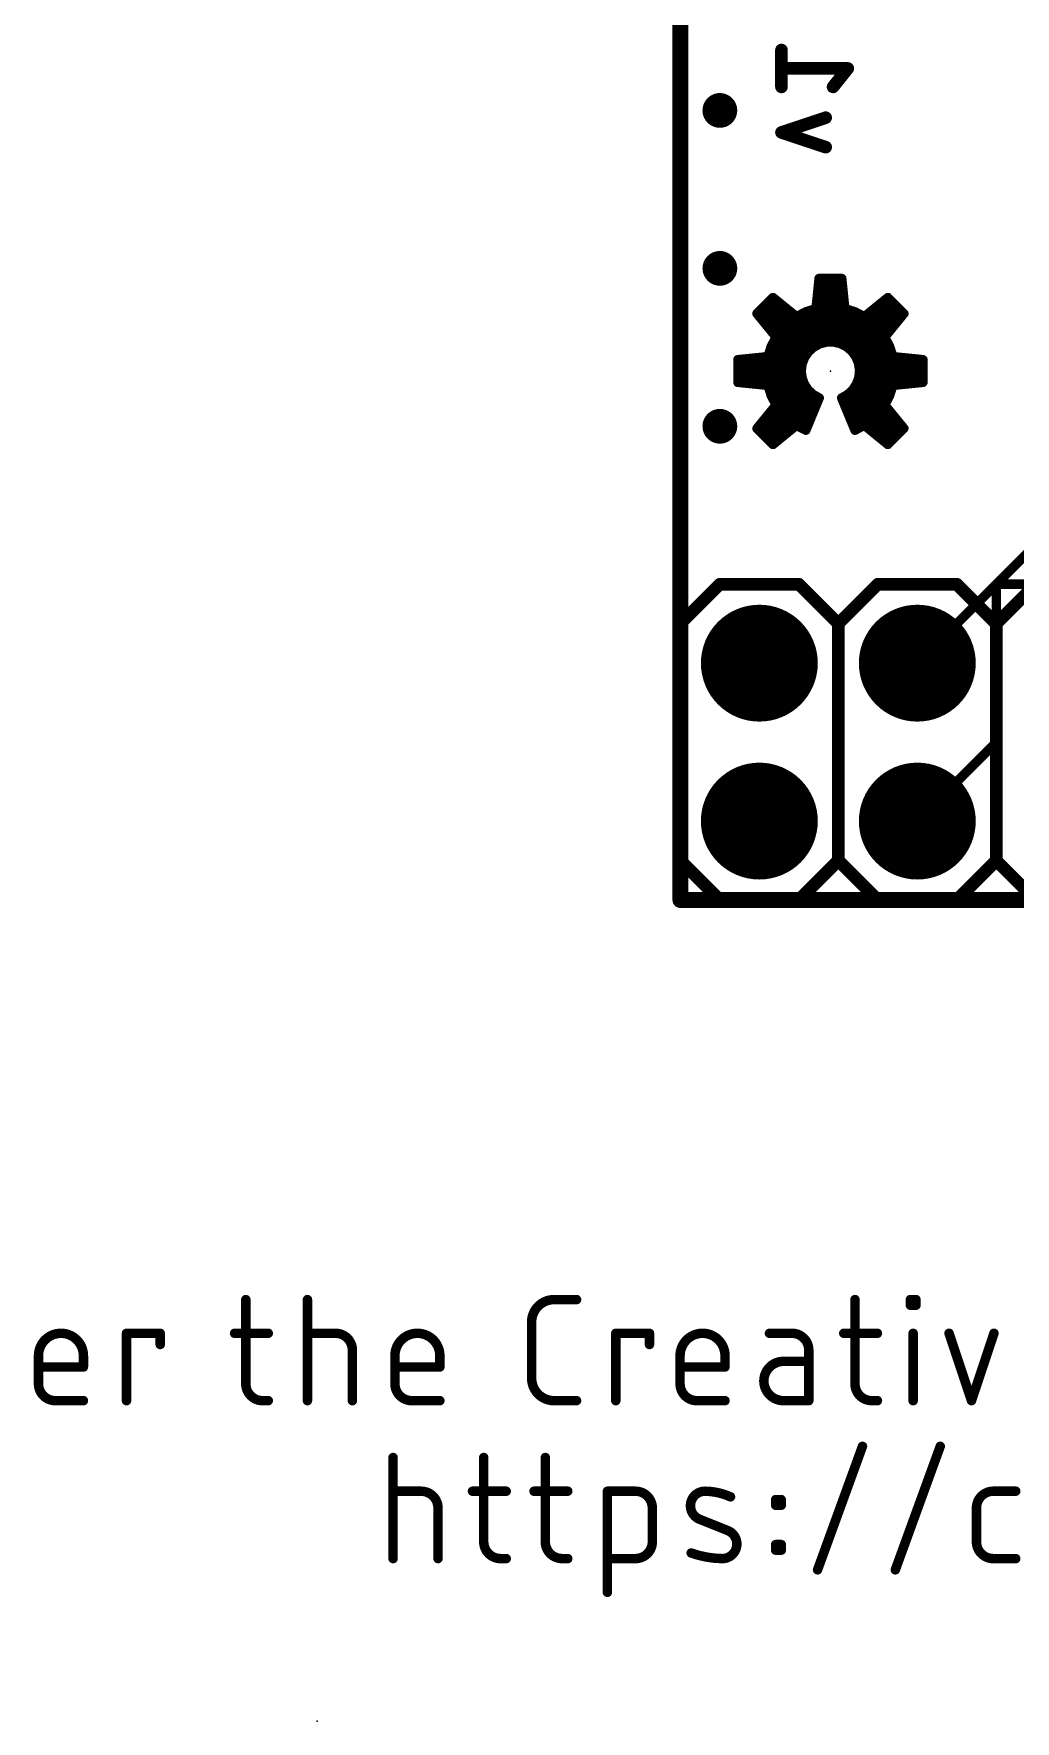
# Model space of a CAD drawing. Extents: x -26.2 to 60.5, y -16.3 to 39.9.
# Drawn here: x -10.4 to 5.38, y -13.21 to 13.93 of the extents above; entities that cross this region are included whole.
import ezdxf

# ---------------------------------------------------------------- set-up
doc = ezdxf.new("R2010")
doc.units = 0
for name, color, linetype in [('1', 12, 'CONTINUOUS'), ('16', 140, 'CONTINUOUS'), ('17', 183, 'CONTINUOUS'), ('18', 110, 'CONTINUOUS'), ('20', 53, 'CONTINUOUS'), ('21', 41, 'CONTINUOUS'), ('23', 53, 'CONTINUOUS'), ('51', 53, 'CONTINUOUS')]:
    doc.layers.add(name, color=color, linetype=linetype)

# ---------------------------------------------------------------- blocks, each defined once
blk = doc.blocks.new('RECT')
blk.add_solid([(-0.5, -0.5), (0.5, -0.5), (-0.5, 0.5), (0.5, 0.5)])
blk = doc.blocks.new('ROUNDP')
at = {"const_width": 0.5}
blk.add_lwpolyline([(0, -0.25, 1), (0, 0.25, 1), (0, -0.25)], format="xyb", dxfattribs=at)
blk = doc.blocks.new('ROUNDV')
at = {"const_width": 0.5}
blk.add_lwpolyline([(0, -0.25, 1), (0, 0.25, 1), (0, -0.25)], format="xyb", dxfattribs=at)

msp = doc.modelspace()

# ---------------------------------------------------------------- linework, layer by layer
at = {"layer": '1'}
for points, const_width in [([(0, 39.37), (0, 0)], 0.254), ([(5.08, 5.08), (6.35, 6.35)], 0.1524), ([(5.08, 2.54), (5.08, 5.08)], 0.1524), ([(3.81, 1.27), (5.08, 2.54)], 0.1524), ([(0, 0), (33.02, 0)], 0.254)]:
    msp.add_lwpolyline(points, dxfattribs=dict(at, const_width=const_width))
for points, const_width in [([(5.1181, 5.08, 1), (5.0419, 5.08)], 0.0762), ([(5.0531, 5.1069, 1), (5.1069, 5.0531)], 0.0762), ([(5.0419, 2.54, 1), (5.1181, 2.54)], 0.0762), ([(5.1069, 2.5131, 1), (5.0531, 2.5669)], 0.0762), ([(3.7831, 1.2969, 1), (3.8369, 1.2431)], 0.0762), ([(0, 0.0635, 1), (0, -0.0635)], 0.127), ([(-0.0635, 0, 1), (0.0635, 0)], 0.127)]:
    msp.add_lwpolyline(points, format="xyb", dxfattribs=dict(at, const_width=const_width))
at = {"layer": '16'}
for points, const_width in [([(0, 39.37), (0, 0)], 0.254), ([(1.6256, 13.0789), (1.6256, 13.6715)], 0.2032), ([(2.6924, 13.3752), (1.6256, 13.3752)], 0.2032), ([(2.4553, 13.0789), (2.6924, 13.3752)], 0.2032), ([(1.6256, 12.3465), (2.3368, 12.5836)], 0.2032), ([(2.3368, 12.1095), (1.6256, 12.3465)], 0.2032), ([(3.81, 3.81), (5.08, 5.08)], 0.1524), ([(5.08, 5.08), (8.89, 5.08)], 0.1524), ([(0, 0), (33.02, 0)], 0.254)]:
    msp.add_lwpolyline(points, dxfattribs=dict(at, const_width=const_width))
for points, const_width in [([(1.6764, 13.6715, 1), (1.5748, 13.6715)], 0.1016), ([(1.6256, 13.426, 1), (1.6256, 13.3244)], 0.1016), ([(2.7321, 13.3435, 1), (2.6527, 13.407)], 0.1016), ([(2.6924, 13.3244, 1), (2.6924, 13.426)], 0.1016), ([(1.5748, 13.0789, 1), (1.6764, 13.0789)], 0.1016), ([(2.4157, 13.1106, 1), (2.495, 13.0471)], 0.1016), ([(2.3529, 12.5354, 1), (2.3207, 12.6318)], 0.1016), ([(1.6417, 12.3947, 1), (1.6095, 12.2983)], 0.1016), ([(1.6095, 12.3947, 1), (1.6417, 12.2983)], 0.1016), ([(2.3207, 12.0613, 1), (2.3529, 12.1576)], 0.1016), ([(5.08, 5.1181, 1), (5.08, 5.0419)], 0.0762), ([(5.1069, 5.0531, 1), (5.0531, 5.1069)], 0.0762), ([(3.7831, 3.8369, 1), (3.8369, 3.7831)], 0.0762), ([(0, 0.0635, 1), (0, -0.0635)], 0.127), ([(-0.0635, 0, 1), (0.0635, 0)], 0.127)]:
    msp.add_lwpolyline(points, format="xyb", dxfattribs=dict(at, const_width=const_width))
at = {"layer": '20', "const_width": 0.2032}
for points in [[(0, 39.37), (0, 0)], [(0, 0), (33.02, 0)]]:
    msp.add_lwpolyline(points, dxfattribs=at)
at = {"layer": '20', "const_width": 0.1016}
for points in [[(0, 0.0508, 1), (0, -0.0508)], [(-0.0508, 0, 1), (0.0508, 0)]]:
    msp.add_lwpolyline(points, format="xyb", dxfattribs=at)
at = {"layer": '21'}
for points, const_width in [([(2.2302, 9.9978), (2.181, 9.5139)], 0.15), ([(2.5958, 9.9978), (2.2302, 9.9978)], 0.15), ([(2.645, 9.5139), (2.5958, 9.9978)], 0.15), ([(2.205, 9.75), (2.621, 9.75)], 0.15), ([(2.2203, 9.9), (2.6057, 9.9)], 0.15), ([(1.4895, 9.691), (1.231, 9.4325)], 0.15), ([(1.231, 9.4325), (1.5384, 9.0555)], 0.15), ([(1.2485, 9.45), (1.7851, 9.45)], 0.15), ([(1.3985, 9.6), (1.6011, 9.6)], 0.15), ([(1.8665, 9.3836), (1.4895, 9.691)], 0.15), ([(2.0183, 9.4618), (1.8665, 9.3836)], 0.15), ([(1.9954, 9.45), (2.8306, 9.45)], 0.15), ([(2.181, 9.5139), (2.0183, 9.4618)], 0.15), ([(2.1898, 9.6), (2.6362, 9.6)], 0.15), ([(2.8077, 9.4618), (2.645, 9.5139)], 0.15), ([(2.9595, 9.3836), (2.8077, 9.4618)], 0.15), ([(3.3365, 9.691), (2.9595, 9.3836)], 0.15), ([(3.0409, 9.45), (3.5775, 9.45)], 0.15), ([(3.2249, 9.6), (3.4275, 9.6)], 0.15), ([(3.2876, 9.0555), (3.595, 9.4325)], 0.15), ([(3.595, 9.4325), (3.3365, 9.691)], 0.15), ([(1.339, 9.3), (3.487, 9.3)], 0.15), ([(1.4602, 8.9037), (1.4081, 8.741)], 0.15), ([(1.5384, 9.0555), (1.4602, 8.9037)], 0.15), ([(1.4613, 9.15), (3.3647, 9.15)], 0.15), ([(1.5098, 9), (3.3162, 9)], 0.15), ([(2.0606, 8.818), (2.1441, 8.8929)], 0.15), ([(2.1441, 8.8929), (2.2431, 8.9458)], 0.15), ([(2.2431, 8.9458), (2.3518, 8.9736)], 0.15), ([(2.3518, 8.9736), (2.464, 8.9748)], 0.15), ([(2.464, 8.9748), (2.5732, 8.9494)], 0.15), ([(2.5732, 8.9494), (2.6733, 8.8986)], 0.15), ([(2.6733, 8.8986), (2.7585, 8.8256)], 0.15), ([(3.3658, 8.9037), (3.2876, 9.0555)], 0.15), ([(3.4179, 8.741), (3.3658, 8.9037)], 0.15), ([(1.4081, 8.741), (0.9242, 8.6918)], 0.15), ([(0.9242, 8.6918), (0.9242, 8.3262)], 0.15), ([(1.0049, 8.7), (1.9876, 8.7)], 0.15), ([(1.443, 8.85), (2.0963, 8.85)], 0.15), ([(1.9442, 8.509), (1.9577, 8.6204)], 0.15), ([(1.9577, 8.6204), (1.9972, 8.7254)], 0.15), ([(1.9972, 8.7254), (2.0606, 8.818)], 0.15), ([(2.73, 8.85), (3.383, 8.85)], 0.15), ([(2.7585, 8.8256), (2.8239, 8.7344)], 0.15), ([(2.8239, 8.7344), (2.8657, 8.6303)], 0.15), ([(2.8377, 8.7), (3.8212, 8.7)], 0.15), ([(2.8657, 8.6303), (2.8815, 8.5192)], 0.15), ([(3.9018, 8.6918), (3.4179, 8.741)], 0.15), ([(3.9018, 8.3262), (3.9018, 8.6918)], 0.15), ([(0.9242, 8.55), (1.9492, 8.55)], 0.15), ([(0.9242, 8.4), (1.9571, 8.4)], 0.15), ([(1.9571, 8.3996), (1.9442, 8.509)], 0.15), ([(1.9953, 8.2962), (1.9571, 8.3996)], 0.15), ([(2.8706, 8.4075), (2.8333, 8.3017)], 0.15), ([(2.8679, 8.4), (3.9018, 8.4)], 0.15), ([(2.8815, 8.5192), (2.8706, 8.4075)], 0.15), ([(2.8771, 8.55), (3.9018, 8.55)], 0.15), ([(0.9242, 8.3262), (1.4081, 8.277)], 0.15), ([(1.4081, 8.277), (1.4602, 8.1143)], 0.15), ([(1.4167, 8.25), (2.0261, 8.25)], 0.15), ([(1.4602, 8.1143), (1.5384, 7.9625)], 0.15), ([(1.4676, 8.1), (2.1906, 8.1)], 0.15), ([(2.0565, 8.2045), (1.9953, 8.2962)], 0.15), ([(2.0183, 7.5562), (2.2336, 8.0759)], 0.15), ([(2.1374, 8.1297), (2.0565, 8.2045)], 0.15), ([(2.2336, 8.0759), (2.1374, 8.1297)], 0.15), ([(2.6902, 8.131), (2.5924, 8.0759)], 0.15), ([(2.5924, 8.0759), (2.8077, 7.5562)], 0.15), ([(2.6352, 8.1), (3.3584, 8.1)], 0.15), ([(2.772, 8.2077), (2.6902, 8.131)], 0.15), ([(2.8333, 8.3017), (2.772, 8.2077)], 0.15), ([(2.7997, 8.25), (3.4093, 8.25)], 0.15), ([(3.2876, 7.9625), (3.3658, 8.1143)], 0.15), ([(3.3658, 8.1143), (3.4179, 8.277)], 0.15), ([(3.4179, 8.277), (3.9018, 8.3262)], 0.15), ([(1.5384, 7.9625), (1.231, 7.5855)], 0.15), ([(1.4059, 7.8), (2.1193, 7.8)], 0.15), ([(1.5282, 7.95), (2.1814, 7.95)], 0.15), ([(2.6446, 7.95), (3.2978, 7.95)], 0.15), ([(2.7067, 7.8), (3.4201, 7.8)], 0.15), ([(3.595, 7.5855), (3.2876, 7.9625)], 0.15), ([(1.231, 7.5855), (1.4895, 7.327)], 0.15), ([(1.2836, 7.65), (2.0572, 7.65)], 0.15), ([(1.4895, 7.327), (1.8665, 7.6344)], 0.15), ([(1.8665, 7.6344), (2.0183, 7.5562)], 0.15), ([(2.7688, 7.65), (3.5424, 7.65)], 0.15), ([(2.8077, 7.5562), (2.9595, 7.6344)], 0.15), ([(2.9595, 7.6344), (3.3365, 7.327)], 0.15), ([(3.3365, 7.327), (3.595, 7.5855)], 0.15), ([(1.3165, 7.5), (1.7017, 7.5)], 0.15), ([(1.4665, 7.35), (1.5177, 7.35)], 0.15), ([(3.1243, 7.5), (3.5095, 7.5)], 0.15), ([(3.3083, 7.35), (3.3595, 7.35)], 0.15), ([(0, 4.445), (0.635, 5.08)], 0.2032), ([(0.635, 5.08), (1.905, 5.08)], 0.2032), ([(1.905, 5.08), (2.54, 4.445)], 0.2032), ([(2.54, 4.445), (3.175, 5.08)], 0.2032), ([(3.175, 5.08), (4.445, 5.08)], 0.2032), ([(4.445, 5.08), (5.08, 4.445)], 0.2032), ([(5.08, 4.445), (5.715, 5.08)], 0.2032), ([(0, 0.635), (0, 4.445)], 0.2032), ([(2.54, 0.635), (2.54, 4.445)], 0.2032), ([(5.08, 0.635), (5.08, 4.445)], 0.2032), ([(0.635, 0), (0, 0.635)], 0.2032), ([(2.54, 0.635), (1.905, 0)], 0.2032), ([(3.175, 0), (2.54, 0.635)], 0.2032), ([(5.08, 0.635), (4.445, 0)], 0.2032), ([(5.715, 0), (5.08, 0.635)], 0.2032), ([(1.905, 0), (0.635, 0)], 0.2032), ([(4.445, 0), (3.175, 0)], 0.2032)]:
    msp.add_lwpolyline(points, dxfattribs=dict(at, const_width=const_width))
for points, const_width in [([(2.2302, 10.0353, 1), (2.2302, 9.9603)], 0.075), ([(2.2675, 9.994, 1), (2.1929, 10.0016)], 0.075), ([(2.6331, 10.0016, 1), (2.5585, 9.994)], 0.075), ([(2.5958, 9.9603, 1), (2.5958, 10.0353)], 0.075), ([(2.205, 9.7875, 1), (2.205, 9.7125)], 0.075), ([(2.2203, 9.9375, 1), (2.2203, 9.8625)], 0.075), ([(2.6057, 9.8625, 1), (2.6057, 9.9375)], 0.075), ([(2.621, 9.7125, 1), (2.621, 9.7875)], 0.075), ([(1.2601, 9.4562, 1), (1.2019, 9.4088)], 0.075), ([(1.2485, 9.4875, 1), (1.2485, 9.4125)], 0.075), ([(1.3985, 9.6375, 1), (1.3985, 9.5625)], 0.075), ([(1.5132, 9.7201, 1), (1.4658, 9.6619)], 0.075), ([(1.516, 9.6645, 1), (1.463, 9.7175)], 0.075), ([(1.6011, 9.5625, 1), (1.6011, 9.6375)], 0.075), ([(1.7851, 9.4125, 1), (1.7851, 9.4875)], 0.075), ([(1.9954, 9.4875, 1), (1.9954, 9.4125)], 0.075), ([(2.0069, 9.4975, 1), (2.0298, 9.4261)], 0.075), ([(2.0355, 9.4285, 1), (2.0012, 9.4952)], 0.075), ([(2.1437, 9.5177, 1), (2.2183, 9.5101)], 0.075), ([(2.1898, 9.6375, 1), (2.1898, 9.5625)], 0.075), ([(2.1924, 9.4782, 1), (2.1696, 9.5496)], 0.075), ([(2.6564, 9.5496, 1), (2.6336, 9.4782)], 0.075), ([(2.6077, 9.5101, 1), (2.6823, 9.5177)], 0.075), ([(2.6362, 9.5625, 1), (2.6362, 9.6375)], 0.075), ([(2.8248, 9.4952, 1), (2.7905, 9.4285)], 0.075), ([(2.7962, 9.4261, 1), (2.8191, 9.4975)], 0.075), ([(2.8306, 9.4125, 1), (2.8306, 9.4875)], 0.075), ([(3.0409, 9.4875, 1), (3.0409, 9.4125)], 0.075), ([(3.2249, 9.6375, 1), (3.2249, 9.5625)], 0.075), ([(3.363, 9.7175, 1), (3.31, 9.6645)], 0.075), ([(3.3602, 9.6619, 1), (3.3128, 9.7201)], 0.075), ([(3.4275, 9.5625, 1), (3.4275, 9.6375)], 0.075), ([(3.6241, 9.4088, 1), (3.5659, 9.4562)], 0.075), ([(3.5775, 9.4125, 1), (3.5775, 9.4875)], 0.075), ([(1.2045, 9.459, 1), (1.2575, 9.406)], 0.075), ([(1.339, 9.3375, 1), (1.339, 9.2625)], 0.075), ([(1.8493, 9.4169, 1), (1.8837, 9.3503)], 0.075), ([(1.8428, 9.3545, 1), (1.8902, 9.4127)], 0.075), ([(2.9358, 9.4127, 1), (2.9832, 9.3545)], 0.075), ([(2.9423, 9.3503, 1), (2.9767, 9.4169)], 0.075), ([(3.487, 9.2625, 1), (3.487, 9.3375)], 0.075), ([(3.5685, 9.406, 1), (3.6215, 9.459)], 0.075), ([(1.4268, 8.9208, 1), (1.4935, 8.8865)], 0.075), ([(1.4613, 9.1875, 1), (1.4613, 9.1125)], 0.075), ([(1.4959, 8.8922, 1), (1.4245, 8.9151)], 0.075), ([(1.5098, 9.0375, 1), (1.5098, 8.9625)], 0.075), ([(1.5717, 9.0383, 1), (1.5051, 9.0727)], 0.075), ([(1.5093, 9.0318, 1), (1.5675, 9.0792)], 0.075), ([(2.1264, 8.926, 1), (2.1618, 8.8598)], 0.075), ([(2.1691, 8.865, 1), (2.1191, 8.9208)], 0.075), ([(2.2338, 8.9821, 1), (2.2524, 8.9094)], 0.075), ([(2.2608, 8.9127, 1), (2.2254, 8.9788)], 0.075), ([(2.3514, 9.0111, 1), (2.3522, 8.9361)], 0.075), ([(2.3611, 8.9373, 1), (2.3425, 9.0099)], 0.075), ([(2.4725, 9.0114, 1), (2.4555, 8.9383)], 0.075), ([(2.4644, 8.9373, 1), (2.4636, 9.0123)], 0.075), ([(2.5902, 8.9828, 1), (2.5563, 8.9159)], 0.075), ([(2.5647, 8.9128, 1), (2.5818, 8.9859)], 0.075), ([(2.6977, 8.9271, 1), (2.6489, 8.8702)], 0.075), ([(2.6564, 8.8652, 1), (2.6903, 8.9321)], 0.075), ([(3.3209, 9.0727, 1), (3.2543, 9.0383)], 0.075), ([(3.2585, 9.0792, 1), (3.3167, 9.0318)], 0.075), ([(3.3162, 8.9625, 1), (3.3162, 9.0375)], 0.075), ([(3.4015, 8.9151, 1), (3.3301, 8.8922)], 0.075), ([(3.3325, 8.8865, 1), (3.3992, 8.9208)], 0.075), ([(3.3647, 9.1125, 1), (3.3647, 9.1875)], 0.075), ([(0.9617, 8.6918, 1), (0.8867, 8.6918)], 0.075), ([(0.9204, 8.7291, 1), (0.928, 8.6545)], 0.075), ([(1.0049, 8.7375, 1), (1.0049, 8.6625)], 0.075), ([(1.3724, 8.7524, 1), (1.4438, 8.7296)], 0.075), ([(1.4119, 8.7037, 1), (1.4043, 8.7783)], 0.075), ([(1.443, 8.8875, 1), (1.443, 8.8125)], 0.075), ([(1.9949, 8.6159, 1), (1.9204, 8.6249)], 0.075), ([(1.9662, 8.7466, 1), (2.0281, 8.7042)], 0.075), ([(2.0323, 8.7122, 1), (1.9621, 8.7386)], 0.075), ([(1.9876, 8.6625, 1), (1.9876, 8.7375)], 0.075), ([(2.0355, 8.8459, 1), (2.0856, 8.7901)], 0.075), ([(2.0915, 8.7968, 1), (2.0296, 8.8392)], 0.075), ([(2.0963, 8.8125, 1), (2.0963, 8.8875)], 0.075), ([(2.73, 8.8875, 1), (2.73, 8.8125)], 0.075), ([(2.789, 8.8474, 1), (2.728, 8.8037)], 0.075), ([(2.7341, 8.7971, 1), (2.7829, 8.854)], 0.075), ([(2.8586, 8.7484, 1), (2.7891, 8.7204)], 0.075), ([(2.7934, 8.7125, 1), (2.8543, 8.7562)], 0.075), ([(2.8377, 8.7375, 1), (2.8377, 8.6625)], 0.075), ([(2.9028, 8.6356, 1), (2.8285, 8.625)], 0.075), ([(3.4217, 8.7783, 1), (3.4141, 8.7037)], 0.075), ([(3.3822, 8.7296, 1), (3.4536, 8.7524)], 0.075), ([(3.383, 8.8125, 1), (3.383, 8.8875)], 0.075), ([(3.8212, 8.6625, 1), (3.8212, 8.7375)], 0.075), ([(3.9393, 8.6918, 1), (3.8643, 8.6918)], 0.075), ([(3.898, 8.6545, 1), (3.9056, 8.7291)], 0.075), ([(0.9242, 8.5875, 1), (0.9242, 8.5125)], 0.075), ([(0.9242, 8.4375, 1), (0.9242, 8.3625)], 0.075), ([(1.9814, 8.5134, 1), (1.907, 8.5046)], 0.075), ([(1.907, 8.5135, 1), (1.9814, 8.5045)], 0.075), ([(1.9923, 8.4125, 1), (1.922, 8.3866)], 0.075), ([(1.9199, 8.3952, 1), (1.9944, 8.404)], 0.075), ([(1.9226, 8.6336, 1), (1.9927, 8.6072)], 0.075), ([(1.9492, 8.5125, 1), (1.9492, 8.5875)], 0.075), ([(1.9571, 8.3625, 1), (1.9571, 8.4375)], 0.075), ([(2.8679, 8.4375, 1), (2.8679, 8.3625)], 0.075), ([(2.8309, 8.6163, 1), (2.9005, 8.6442)], 0.075), ([(2.8332, 8.4112, 1), (2.9079, 8.4038)], 0.075), ([(2.9059, 8.3951, 1), (2.8352, 8.42)], 0.075), ([(2.8771, 8.5875, 1), (2.8771, 8.5125)], 0.075), ([(2.9189, 8.5155, 1), (2.8442, 8.5228)], 0.075), ([(2.8444, 8.5139, 1), (2.9187, 8.5245)], 0.075), ([(3.9018, 8.5125, 1), (3.9018, 8.5875)], 0.075), ([(3.9018, 8.3625, 1), (3.9018, 8.4375)], 0.075), ([(0.928, 8.3635, 1), (0.9204, 8.2889)], 0.075), ([(0.8867, 8.3262, 1), (0.9617, 8.3262)], 0.075), ([(1.4438, 8.2884, 1), (1.3724, 8.2656)], 0.075), ([(1.4167, 8.2875, 1), (1.4167, 8.2125)], 0.075), ([(1.4043, 8.2397, 1), (1.4119, 8.3143)], 0.075), ([(1.4935, 8.1315, 1), (1.4268, 8.0972)], 0.075), ([(1.4245, 8.1029, 1), (1.4959, 8.1258)], 0.075), ([(1.4676, 8.1375, 1), (1.4676, 8.0625)], 0.075), ([(2.0265, 8.317, 1), (1.9641, 8.2753)], 0.075), ([(1.9601, 8.2832, 1), (2.0305, 8.3091)], 0.075), ([(2.082, 8.2321, 1), (2.0311, 8.177)], 0.075), ([(2.0253, 8.1837, 1), (2.0877, 8.2254)], 0.075), ([(2.0261, 8.2125, 1), (2.0261, 8.2875)], 0.075), ([(2.1558, 8.1625, 1), (2.1191, 8.097)], 0.075), ([(2.112, 8.1022, 1), (2.1629, 8.1573)], 0.075), ([(2.1906, 8.0625, 1), (2.1906, 8.1375)], 0.075), ([(2.2682, 8.0615, 1), (2.199, 8.0903)], 0.075), ([(2.2153, 8.0432, 1), (2.2519, 8.1086)], 0.075), ([(2.627, 8.0903, 1), (2.5578, 8.0615)], 0.075), ([(2.574, 8.1086, 1), (2.6108, 8.0432)], 0.075), ([(2.6352, 8.1375, 1), (2.6352, 8.0625)], 0.075), ([(2.6645, 8.1583, 1), (2.7158, 8.1036)], 0.075), ([(2.7086, 8.0983, 1), (2.6718, 8.1636)], 0.075), ([(2.7406, 8.2282, 1), (2.8035, 8.1872)], 0.075), ([(2.7977, 8.1803, 1), (2.7464, 8.235)], 0.075), ([(2.7997, 8.2875, 1), (2.7997, 8.2125)], 0.075), ([(2.798, 8.3141, 1), (2.8687, 8.2892)], 0.075), ([(2.8648, 8.2812, 1), (2.8019, 8.3221)], 0.075), ([(3.3301, 8.1258, 1), (3.4015, 8.1029)], 0.075), ([(3.3992, 8.0972, 1), (3.3325, 8.1315)], 0.075), ([(3.3584, 8.0625, 1), (3.3584, 8.1375)], 0.075), ([(3.4141, 8.3143, 1), (3.4217, 8.2397)], 0.075), ([(3.4536, 8.2656, 1), (3.3822, 8.2884)], 0.075), ([(3.4093, 8.2125, 1), (3.4093, 8.2875)], 0.075), ([(3.8643, 8.3262, 1), (3.9393, 8.3262)], 0.075), ([(3.9056, 8.2889, 1), (3.898, 8.3635)], 0.075), ([(1.4059, 7.8375, 1), (1.4059, 7.7625)], 0.075), ([(1.5282, 7.9875, 1), (1.5282, 7.9125)], 0.075), ([(1.5051, 7.9453, 1), (1.5717, 7.9797)], 0.075), ([(1.5675, 7.9388, 1), (1.5093, 7.9862)], 0.075), ([(2.1193, 7.7625, 1), (2.1193, 7.8375)], 0.075), ([(2.1814, 7.9125, 1), (2.1814, 7.9875)], 0.075), ([(2.6446, 7.9875, 1), (2.6446, 7.9125)], 0.075), ([(2.7067, 7.8375, 1), (2.7067, 7.7625)], 0.075), ([(3.3167, 7.9862, 1), (3.2585, 7.9388)], 0.075), ([(3.2543, 7.9797, 1), (3.3209, 7.9453)], 0.075), ([(3.2978, 7.9125, 1), (3.2978, 7.9875)], 0.075), ([(3.4201, 7.7625, 1), (3.4201, 7.8375)], 0.075), ([(1.2575, 7.612, 1), (1.2045, 7.559)], 0.075), ([(1.2019, 7.6092, 1), (1.2601, 7.5618)], 0.075), ([(1.2836, 7.6875, 1), (1.2836, 7.6125)], 0.075), ([(1.8837, 7.6677, 1), (1.8493, 7.6011)], 0.075), ([(1.8902, 7.6053, 1), (1.8428, 7.6635)], 0.075), ([(1.9837, 7.5706, 1), (2.0529, 7.5418)], 0.075), ([(2.0011, 7.5229, 1), (2.0355, 7.5895)], 0.075), ([(2.0572, 7.6125, 1), (2.0572, 7.6875)], 0.075), ([(2.7688, 7.6875, 1), (2.7688, 7.6125)], 0.075), ([(2.7905, 7.5895, 1), (2.8249, 7.5229)], 0.075), ([(2.7731, 7.5418, 1), (2.8423, 7.5706)], 0.075), ([(2.9832, 7.6635, 1), (2.9358, 7.6053)], 0.075), ([(2.9767, 7.6011, 1), (2.9423, 7.6677)], 0.075), ([(3.5424, 7.6125, 1), (3.5424, 7.6875)], 0.075), ([(3.5659, 7.5618, 1), (3.6241, 7.6092)], 0.075), ([(3.6215, 7.559, 1), (3.5685, 7.612)], 0.075), ([(1.3165, 7.5375, 1), (1.3165, 7.4625)], 0.075), ([(1.4665, 7.3875, 1), (1.4665, 7.3125)], 0.075), ([(1.4658, 7.3561, 1), (1.5132, 7.2979)], 0.075), ([(1.463, 7.3005, 1), (1.516, 7.3535)], 0.075), ([(1.5177, 7.3125, 1), (1.5177, 7.3875)], 0.075), ([(1.7017, 7.4625, 1), (1.7017, 7.5375)], 0.075), ([(3.1243, 7.5375, 1), (3.1243, 7.4625)], 0.075), ([(3.3083, 7.3875, 1), (3.3083, 7.3125)], 0.075), ([(3.31, 7.3535, 1), (3.363, 7.3005)], 0.075), ([(3.3128, 7.2979, 1), (3.3602, 7.3561)], 0.075), ([(3.3595, 7.3125, 1), (3.3595, 7.3875)], 0.075), ([(3.5095, 7.4625, 1), (3.5095, 7.5375)], 0.075), ([(0.635, 5.1308, 1), (0.635, 5.0292)], 0.1016), ([(0.6709, 5.0441, 1), (0.5991, 5.1159)], 0.1016), ([(1.9409, 5.1159, 1), (1.8691, 5.0441)], 0.1016), ([(1.905, 5.0292, 1), (1.905, 5.1308)], 0.1016), ([(3.175, 5.1308, 1), (3.175, 5.0292)], 0.1016), ([(3.2109, 5.0441, 1), (3.1391, 5.1159)], 0.1016), ([(4.4809, 5.1159, 1), (4.4091, 5.0441)], 0.1016), ([(4.445, 5.0292, 1), (4.445, 5.1308)], 0.1016), ([(0.0508, 4.445, 1), (-0.0508, 4.445)], 0.1016), ([(-0.0359, 4.4809, 1), (0.0359, 4.4091)], 0.1016), ([(2.5908, 4.445, 1), (2.4892, 4.445)], 0.1016), ([(2.5041, 4.4809, 1), (2.5759, 4.4091)], 0.1016), ([(2.5041, 4.4091, 1), (2.5759, 4.4809)], 0.1016), ([(5.1308, 4.445, 1), (5.0292, 4.445)], 0.1016), ([(5.0441, 4.4809, 1), (5.1159, 4.4091)], 0.1016), ([(5.0441, 4.4091, 1), (5.1159, 4.4809)], 0.1016), ([(0.0359, 0.6709, 1), (-0.0359, 0.5991)], 0.1016), ([(-0.0508, 0.635, 1), (0.0508, 0.635)], 0.1016), ([(2.5759, 0.6709, 1), (2.5041, 0.5991)], 0.1016), ([(2.4892, 0.635, 1), (2.5908, 0.635)], 0.1016), ([(2.5759, 0.5991, 1), (2.5041, 0.6709)], 0.1016), ([(5.1159, 0.6709, 1), (5.0441, 0.5991)], 0.1016), ([(5.0292, 0.635, 1), (5.1308, 0.635)], 0.1016), ([(5.1159, 0.5991, 1), (5.0441, 0.6709)], 0.1016), ([(0.635, 0.0508, 1), (0.635, -0.0508)], 0.1016), ([(0.5991, -0.0359, 1), (0.6709, 0.0359)], 0.1016), ([(1.8691, 0.0359, 1), (1.9409, -0.0359)], 0.1016), ([(1.905, -0.0508, 1), (1.905, 0.0508)], 0.1016), ([(3.175, 0.0508, 1), (3.175, -0.0508)], 0.1016), ([(3.1391, -0.0359, 1), (3.2109, 0.0359)], 0.1016), ([(4.4091, 0.0359, 1), (4.4809, -0.0359)], 0.1016), ([(4.445, -0.0508, 1), (4.445, 0.0508)], 0.1016)]:
    msp.add_lwpolyline(points, format="xyb", dxfattribs=dict(at, const_width=const_width))
at = {"layer": '23'}
for p in [(2.413, 8.509), (-5.842, -13.208)]:
    msp.add_point(p, dxfattribs=at)
at = {"layer": '51', "const_width": 0.1524}
for points in [[(-6.9879, -6.4262), (-6.9879, -7.7809)], [(-5.9967, -8.0518), (-5.9967, -6.4262)], [(-2.0303, -6.4262), (-1.6691, -6.4262)], [(2.8077, -6.4262), (2.8077, -7.7809)], [(3.6981, -6.5165), (3.6981, -6.4262)], [(3.6981, -6.4262), (3.7884, -6.4262)], [(3.7884, -6.5165), (3.6981, -6.5165)], [(3.7884, -6.4262), (3.7884, -6.5165)], [(-2.3916, -7.6906), (-2.3916, -6.7874)], [(-8.906, -8.0518), (-8.906, -6.9681)], [(-8.906, -6.9681), (-8.3642, -6.9681)], [(-8.3642, -6.9681), (-8.3642, -7.1487)], [(-7.1685, -6.9681), (-6.6266, -6.9681)], [(-5.9967, -6.9681), (-5.5451, -6.9681)], [(-1.0383, -8.0518), (-1.0383, -6.9681)], [(-1.0383, -6.9681), (-0.4965, -6.9681)], [(-0.4965, -6.9681), (-0.4965, -7.1487)], [(1.7942, -6.9681), (1.433, -6.9681)], [(2.6271, -6.9681), (3.1689, -6.9681)], [(3.7433, -8.0518), (3.7433, -6.9681)], [(4.3199, -6.9681), (4.6811, -8.0518)], [(4.6811, -8.0518), (5.0424, -6.9681)], [(-10.3213, -7.7809), (-10.3213, -7.3293)], [(-9.5988, -7.3293), (-9.5988, -7.5099)], [(-5.2742, -7.239), (-5.2742, -8.0518)], [(-4.5899, -7.7809), (-4.5899, -7.3293)], [(-3.8674, -7.3293), (-3.8674, -7.5099)], [(-0.0047, -7.7809), (-0.0047, -7.3293)], [(0.7178, -7.3293), (0.7178, -7.5099)], [(2.0651, -8.0518), (2.0651, -7.239)], [(-9.5988, -7.5099), (-10.3213, -7.5099)], [(-3.8674, -7.5099), (-4.5899, -7.5099)], [(0.7178, -7.5099), (-0.0047, -7.5099)], [(2.0651, -7.4196), (1.6587, -7.4196)], [(-9.5988, -8.0518), (-10.0504, -8.0518)], [(-6.7169, -8.0518), (-6.6266, -8.0518)], [(-3.8674, -8.0518), (-4.319, -8.0518)], [(-1.6691, -8.0518), (-2.0303, -8.0518)], [(0.7178, -8.0518), (0.2662, -8.0518)], [(1.6587, -8.0518), (2.0651, -8.0518)], [(3.0786, -8.0518), (3.1689, -8.0518)], [(-4.6195, -10.5918), (-4.6195, -8.9662)], [(-3.1618, -8.9662), (-3.1618, -10.3209)], [(-2.1718, -8.9662), (-2.1718, -10.3209)], [(2.2061, -10.7724), (2.9286, -8.7856)], [(3.4566, -10.7724), (4.1791, -8.7856)], [(-4.6195, -9.5081), (-4.168, -9.5081)], [(-3.3424, -9.5081), (-2.8006, -9.5081)], [(-2.3525, -9.5081), (-1.8106, -9.5081)], [(-1.1733, -11.1337), (-1.1733, -9.5081)], [(-1.1733, -9.5081), (-0.7218, -9.5081)], [(5.0319, -9.5081), (5.3931, -9.5081)], [(-3.897, -9.779), (-3.897, -10.5918)], [(-0.4508, -9.779), (-0.4508, -10.3209)], [(1.5322, -9.7338), (1.5322, -9.6435)], [(1.5322, -9.6435), (1.6225, -9.6435)], [(1.6225, -9.7338), (1.5322, -9.7338)], [(1.6225, -9.6435), (1.6225, -9.7338)], [(4.761, -10.3209), (4.761, -9.779)], [(0.7611, -10.1402), (0.3095, -9.9596)], [(1.5322, -10.4563), (1.5322, -10.366)], [(1.5322, -10.366), (1.6225, -10.366)], [(1.6225, -10.366), (1.6225, -10.4563)], [(-2.8909, -10.5918), (-2.8006, -10.5918)], [(-1.9009, -10.5918), (-1.8106, -10.5918)], [(-0.7218, -10.5918), (-1.1733, -10.5918)], [(1.6225, -10.4563), (1.5322, -10.4563)], [(5.3931, -10.5918), (5.0319, -10.5918)]]:
    msp.add_lwpolyline(points, dxfattribs=at)
at = {"layer": '51'}
for points, const_width in [([(-6.9498, -6.4262, 1), (-7.026, -6.4262)], 0.0762), ([(-5.9586, -6.4262, 1), (-6.0348, -6.4262)], 0.0762), ([(-2.0303, -6.4262, 0.4142), (-2.3916, -6.7874)], 0.1524), ([(-2.0303, -6.3881, 1), (-2.0303, -6.4643)], 0.0762), ([(-2.0303, -6.4643, 1), (-2.0303, -6.3881)], 0.0762), ([(-1.6691, -6.4643, 1), (-1.6691, -6.3881)], 0.0762), ([(2.8458, -6.4262, 1), (2.7696, -6.4262)], 0.0762), ([(3.7362, -6.4262, 1), (3.66, -6.4262)], 0.0762), ([(3.6981, -6.3881, 1), (3.6981, -6.4643)], 0.0762), ([(3.6981, -6.4784, 1), (3.6981, -6.5546)], 0.0762), ([(3.66, -6.5165, 1), (3.7362, -6.5165)], 0.0762), ([(3.8265, -6.4262, 1), (3.7503, -6.4262)], 0.0762), ([(3.7503, -6.5165, 1), (3.8265, -6.5165)], 0.0762), ([(3.7884, -6.4643, 1), (3.7884, -6.3881)], 0.0762), ([(3.7884, -6.5546, 1), (3.7884, -6.4784)], 0.0762), ([(-2.3535, -6.7874, 1), (-2.4297, -6.7874)], 0.0762), ([(-2.4297, -6.7874, 1), (-2.3535, -6.7874)], 0.0762), ([(-9.5988, -7.3293, 1), (-10.3213, -7.3293)], 0.1524), ([(-8.8679, -6.9681, 1), (-8.9441, -6.9681)], 0.0762), ([(-8.906, -6.93, 1), (-8.906, -7.0062)], 0.0762), ([(-8.3261, -6.9681, 1), (-8.4023, -6.9681)], 0.0762), ([(-8.3642, -7.0062, 1), (-8.3642, -6.93)], 0.0762), ([(-7.1685, -6.93, 1), (-7.1685, -7.0062)], 0.0762), ([(-6.6266, -7.0062, 1), (-6.6266, -6.93)], 0.0762), ([(-5.9967, -6.93, 1), (-5.9967, -7.0062)], 0.0762), ([(-5.2742, -7.239, 0.4142), (-5.5451, -6.9681)], 0.1524), ([(-5.5451, -6.93, 1), (-5.5451, -7.0062)], 0.0762), ([(-5.5451, -7.0062, 1), (-5.5451, -6.93)], 0.0762), ([(-3.8674, -7.3293, 1), (-4.5899, -7.3293)], 0.1524), ([(-1.0002, -6.9681, 1), (-1.0764, -6.9681)], 0.0762), ([(-1.0383, -6.93, 1), (-1.0383, -7.0062)], 0.0762), ([(-0.4584, -6.9681, 1), (-0.5346, -6.9681)], 0.0762), ([(-0.4965, -7.0062, 1), (-0.4965, -6.93)], 0.0762), ([(0.7178, -7.3293, 1), (-0.0047, -7.3293)], 0.1524), ([(1.433, -6.93, 1), (1.433, -7.0062)], 0.0762), ([(2.0651, -7.239, 0.4142), (1.7942, -6.9681)], 0.1524), ([(1.7942, -6.93, 1), (1.7942, -7.0062)], 0.0762), ([(1.7942, -7.0062, 1), (1.7942, -6.93)], 0.0762), ([(2.6271, -6.93, 1), (2.6271, -7.0062)], 0.0762), ([(3.1689, -7.0062, 1), (3.1689, -6.93)], 0.0762), ([(3.7814, -6.9681, 1), (3.7052, -6.9681)], 0.0762), ([(4.356, -6.956, 1), (4.2838, -6.9801)], 0.0762), ([(5.0785, -6.9801, 1), (5.0062, -6.956)], 0.0762), ([(-10.2832, -7.3293, 1), (-10.3594, -7.3293)], 0.0762), ([(-10.3594, -7.3293, 1), (-10.2832, -7.3293)], 0.0762), ([(-9.5607, -7.3293, 1), (-9.6369, -7.3293)], 0.0762), ([(-9.6369, -7.3293, 1), (-9.5607, -7.3293)], 0.0762), ([(-8.4023, -7.1487, 1), (-8.3261, -7.1487)], 0.0762), ([(-5.2361, -7.239, 1), (-5.3123, -7.239)], 0.0762), ([(-5.3123, -7.239, 1), (-5.2361, -7.239)], 0.0762), ([(-4.5518, -7.3293, 1), (-4.628, -7.3293)], 0.0762), ([(-4.628, -7.3293, 1), (-4.5518, -7.3293)], 0.0762), ([(-3.8293, -7.3293, 1), (-3.9055, -7.3293)], 0.0762), ([(-3.9055, -7.3293, 1), (-3.8293, -7.3293)], 0.0762), ([(-0.5346, -7.1487, 1), (-0.4584, -7.1487)], 0.0762), ([(0.0334, -7.3293, 1), (-0.0428, -7.3293)], 0.0762), ([(-0.0428, -7.3293, 1), (0.0334, -7.3293)], 0.0762), ([(0.7559, -7.3293, 1), (0.6797, -7.3293)], 0.0762), ([(0.6797, -7.3293, 1), (0.7559, -7.3293)], 0.0762), ([(2.1032, -7.239, 1), (2.027, -7.239)], 0.0762), ([(2.027, -7.239, 1), (2.1032, -7.239)], 0.0762), ([(-10.3213, -7.4718, 1), (-10.3213, -7.548)], 0.0762), ([(-9.6369, -7.5099, 1), (-9.5607, -7.5099)], 0.0762), ([(-9.5988, -7.548, 1), (-9.5988, -7.4718)], 0.0762), ([(-4.5899, -7.4718, 1), (-4.5899, -7.548)], 0.0762), ([(-3.9055, -7.5099, 1), (-3.8293, -7.5099)], 0.0762), ([(-3.8674, -7.548, 1), (-3.8674, -7.4718)], 0.0762), ([(-0.0047, -7.4718, 1), (-0.0047, -7.548)], 0.0762), ([(0.6797, -7.5099, 1), (0.7559, -7.5099)], 0.0762), ([(0.7178, -7.548, 1), (0.7178, -7.4718)], 0.0762), ([(1.6587, -7.4196, 1), (1.6587, -8.0518)], 0.1524), ([(1.6587, -7.3815, 1), (1.6587, -7.4577)], 0.0762), ([(1.6587, -7.4577, 1), (1.6587, -7.3815)], 0.0762), ([(2.0651, -7.4577, 1), (2.0651, -7.3815)], 0.0762), ([(-10.3213, -7.7809, 0.4142), (-10.0504, -8.0518)], 0.1524), ([(-10.2832, -7.7809, 1), (-10.3594, -7.7809)], 0.0762), ([(-10.3594, -7.7809, 1), (-10.2832, -7.7809)], 0.0762), ([(-6.9879, -7.7809, 0.4142), (-6.7169, -8.0518)], 0.1524), ([(-6.9498, -7.7809, 1), (-7.026, -7.7809)], 0.0762), ([(-7.026, -7.7809, 1), (-6.9498, -7.7809)], 0.0762), ([(-4.5899, -7.7809, 0.4142), (-4.319, -8.0518)], 0.1524), ([(-4.5518, -7.7809, 1), (-4.628, -7.7809)], 0.0762), ([(-4.628, -7.7809, 1), (-4.5518, -7.7809)], 0.0762), ([(-2.3916, -7.6906, 0.4142), (-2.0303, -8.0518)], 0.1524), ([(-2.3535, -7.6906, 1), (-2.4297, -7.6906)], 0.0762), ([(-2.4297, -7.6906, 1), (-2.3535, -7.6906)], 0.0762), ([(-0.0047, -7.7809, 0.4142), (0.2662, -8.0518)], 0.1524), ([(0.0334, -7.7809, 1), (-0.0428, -7.7809)], 0.0762), ([(-0.0428, -7.7809, 1), (0.0334, -7.7809)], 0.0762), ([(2.8077, -7.7809, 0.4142), (3.0786, -8.0518)], 0.1524), ([(2.8458, -7.7809, 1), (2.7696, -7.7809)], 0.0762), ([(2.7696, -7.7809, 1), (2.8458, -7.7809)], 0.0762), ([(-10.0504, -8.0137, 1), (-10.0504, -8.0899)], 0.0762), ([(-10.0504, -8.0899, 1), (-10.0504, -8.0137)], 0.0762), ([(-9.5988, -8.0899, 1), (-9.5988, -8.0137)], 0.0762), ([(-8.9441, -8.0518, 1), (-8.8679, -8.0518)], 0.0762), ([(-6.7169, -8.0137, 1), (-6.7169, -8.0899)], 0.0762), ([(-6.7169, -8.0899, 1), (-6.7169, -8.0137)], 0.0762), ([(-6.6266, -8.0899, 1), (-6.6266, -8.0137)], 0.0762), ([(-6.0348, -8.0518, 1), (-5.9586, -8.0518)], 0.0762), ([(-5.3123, -8.0518, 1), (-5.2361, -8.0518)], 0.0762), ([(-4.319, -8.0137, 1), (-4.319, -8.0899)], 0.0762), ([(-4.319, -8.0899, 1), (-4.319, -8.0137)], 0.0762), ([(-3.8674, -8.0899, 1), (-3.8674, -8.0137)], 0.0762), ([(-2.0303, -8.0137, 1), (-2.0303, -8.0899)], 0.0762), ([(-2.0303, -8.0899, 1), (-2.0303, -8.0137)], 0.0762), ([(-1.6691, -8.0899, 1), (-1.6691, -8.0137)], 0.0762), ([(-1.0764, -8.0518, 1), (-1.0002, -8.0518)], 0.0762), ([(0.2662, -8.0137, 1), (0.2662, -8.0899)], 0.0762), ([(0.2662, -8.0899, 1), (0.2662, -8.0137)], 0.0762), ([(0.7178, -8.0899, 1), (0.7178, -8.0137)], 0.0762), ([(1.6587, -8.0137, 1), (1.6587, -8.0899)], 0.0762), ([(1.6587, -8.0899, 1), (1.6587, -8.0137)], 0.0762), ([(2.027, -8.0518, 1), (2.1032, -8.0518)], 0.0762), ([(2.0651, -8.0899, 1), (2.0651, -8.0137)], 0.0762), ([(3.0786, -8.0137, 1), (3.0786, -8.0899)], 0.0762), ([(3.0786, -8.0899, 1), (3.0786, -8.0137)], 0.0762), ([(3.1689, -8.0899, 1), (3.1689, -8.0137)], 0.0762), ([(3.7052, -8.0518, 1), (3.7814, -8.0518)], 0.0762), ([(4.645, -8.0398, 1), (4.7173, -8.0638)], 0.0762), ([(4.645, -8.0638, 1), (4.7173, -8.0398)], 0.0762), ([(-4.5814, -8.9662, 1), (-4.6576, -8.9662)], 0.0762), ([(-3.1237, -8.9662, 1), (-3.1999, -8.9662)], 0.0762), ([(-2.1337, -8.9662, 1), (-2.2099, -8.9662)], 0.0762), ([(2.9644, -8.7986, 1), (2.8928, -8.7726)], 0.0762), ([(4.2149, -8.7986, 1), (4.1433, -8.7726)], 0.0762), ([(-4.6195, -9.47, 1), (-4.6195, -9.5462)], 0.0762), ([(-3.897, -9.779, 0.4142), (-4.168, -9.5081)], 0.1524), ([(-4.168, -9.47, 1), (-4.168, -9.5462)], 0.0762), ([(-4.168, -9.5462, 1), (-4.168, -9.47)], 0.0762), ([(-3.3424, -9.47, 1), (-3.3424, -9.5462)], 0.0762), ([(-2.8006, -9.5462, 1), (-2.8006, -9.47)], 0.0762), ([(-2.3525, -9.47, 1), (-2.3525, -9.5462)], 0.0762), ([(-1.8106, -9.5462, 1), (-1.8106, -9.47)], 0.0762), ([(-1.1352, -9.5081, 1), (-1.2114, -9.5081)], 0.0762), ([(-1.1733, -9.47, 1), (-1.1733, -9.5462)], 0.0762), ([(-0.4508, -9.779, 0.4142), (-0.7218, -9.5081)], 0.1524), ([(-0.7218, -9.47, 1), (-0.7218, -9.5462)], 0.0762), ([(-0.7218, -9.5462, 1), (-0.7218, -9.47)], 0.0762), ([(0.3998, -9.5081, 0.8318), (0.3095, -9.9596)], 0.1524), ([(0.8062, -9.5984, 0.1026), (0.3998, -9.5081)], 0.1524), ([(0.4004, -9.47, 1), (0.3993, -9.5462)], 0.0762), ([(0.3993, -9.5462, 1), (0.4004, -9.47)], 0.0762), ([(5.0319, -9.5081, 0.4142), (4.761, -9.779)], 0.1524), ([(5.0319, -9.47, 1), (5.0319, -9.5462)], 0.0762), ([(5.0319, -9.5462, 1), (5.0319, -9.47)], 0.0762), ([(5.3931, -9.5462, 1), (5.3931, -9.47)], 0.0762), ([(-3.8589, -9.779, 1), (-3.9351, -9.779)], 0.0762), ([(-3.9351, -9.779, 1), (-3.8589, -9.779)], 0.0762), ([(-0.4127, -9.779, 1), (-0.4889, -9.779)], 0.0762), ([(-0.4889, -9.779, 1), (-0.4127, -9.779)], 0.0762), ([(0.7906, -9.6331, 1), (0.8219, -9.5636)], 0.0762), ([(1.5703, -9.6435, 1), (1.4941, -9.6435)], 0.0762), ([(1.5322, -9.6054, 1), (1.5322, -9.6816)], 0.0762), ([(1.5322, -9.6957, 1), (1.5322, -9.7719)], 0.0762), ([(1.4941, -9.7338, 1), (1.5703, -9.7338)], 0.0762), ([(1.6606, -9.6435, 1), (1.5844, -9.6435)], 0.0762), ([(1.5844, -9.7338, 1), (1.6606, -9.7338)], 0.0762), ([(1.6225, -9.6816, 1), (1.6225, -9.6054)], 0.0762), ([(1.6225, -9.7719, 1), (1.6225, -9.6957)], 0.0762), ([(4.7991, -9.779, 1), (4.7229, -9.779)], 0.0762), ([(4.7229, -9.779, 1), (4.7991, -9.779)], 0.0762), ([(0.3237, -9.9243, 1), (0.2954, -9.995)], 0.0762), ([(0.2954, -9.995, 1), (0.3237, -9.9242)], 0.0762), ([(-3.1618, -10.3209, 0.4142), (-2.8909, -10.5918)], 0.1524), ([(-3.1237, -10.3209, 1), (-3.1999, -10.3209)], 0.0762), ([(-3.1999, -10.3209, 1), (-3.1237, -10.3209)], 0.0762), ([(-2.1718, -10.3209, 0.4142), (-1.9009, -10.5918)], 0.1524), ([(-2.1337, -10.3209, 1), (-2.2099, -10.3209)], 0.0762), ([(-2.2099, -10.3209, 1), (-2.1337, -10.3209)], 0.0762), ([(-0.7218, -10.5918, 0.4142), (-0.4508, -10.3209)], 0.1524), ([(-0.4127, -10.3209, 1), (-0.4889, -10.3209)], 0.0762), ([(-0.4889, -10.3209, 1), (-0.4127, -10.3209)], 0.0762), ([(0.6708, -10.5918, 0.8318), (0.7611, -10.1402)], 0.1524), ([(0.7752, -10.1049, 1), (0.7469, -10.1756)], 0.0762), ([(0.7469, -10.1756, 1), (0.7752, -10.1049)], 0.0762), ([(1.5703, -10.366, 1), (1.4941, -10.366)], 0.0762), ([(1.5322, -10.3279, 1), (1.5322, -10.4041)], 0.0762), ([(1.6606, -10.366, 1), (1.5844, -10.366)], 0.0762), ([(1.6225, -10.4041, 1), (1.6225, -10.3279)], 0.0762), ([(4.761, -10.3209, 0.4142), (5.0319, -10.5918)], 0.1524), ([(4.7991, -10.3209, 1), (4.7229, -10.3209)], 0.0762), ([(4.7229, -10.3209, 1), (4.7991, -10.3209)], 0.0762), ([(-4.6576, -10.5918, 1), (-4.5814, -10.5918)], 0.0762), ([(-3.9351, -10.5918, 1), (-3.8589, -10.5918)], 0.0762), ([(-2.8909, -10.5537, 1), (-2.8909, -10.6299)], 0.0762), ([(-2.8909, -10.6299, 1), (-2.8909, -10.5537)], 0.0762), ([(-2.8006, -10.6299, 1), (-2.8006, -10.5537)], 0.0762), ([(-1.9009, -10.5537, 1), (-1.9009, -10.6299)], 0.0762), ([(-1.9009, -10.6299, 1), (-1.9009, -10.5537)], 0.0762), ([(-1.8106, -10.6299, 1), (-1.8106, -10.5537)], 0.0762), ([(-1.1733, -10.5537, 1), (-1.1733, -10.6299)], 0.0762), ([(-0.7218, -10.5537, 1), (-0.7218, -10.6299)], 0.0762), ([(-0.7218, -10.6299, 1), (-0.7218, -10.5537)], 0.0762), ([(0.187, -10.4656, 1), (0.1612, -10.5373)], 0.0762), ([(0.1741, -10.5015, 0.083), (0.6708, -10.5918)], 0.1524), ([(0.6713, -10.5537, 1), (0.6702, -10.6299)], 0.0762), ([(0.6702, -10.6299, 1), (0.6713, -10.5537)], 0.0762), ([(1.5322, -10.4182, 1), (1.5322, -10.4944)], 0.0762), ([(1.4941, -10.4563, 1), (1.5703, -10.4563)], 0.0762), ([(1.5844, -10.4563, 1), (1.6606, -10.4563)], 0.0762), ([(1.6225, -10.4944, 1), (1.6225, -10.4182)], 0.0762), ([(5.0319, -10.5537, 1), (5.0319, -10.6299)], 0.0762), ([(5.0319, -10.6299, 1), (5.0319, -10.5537)], 0.0762), ([(5.3931, -10.6299, 1), (5.3931, -10.5537)], 0.0762), ([(2.1703, -10.7594, 1), (2.2419, -10.7854)], 0.0762), ([(3.4208, -10.7594, 1), (3.4924, -10.7854)], 0.0762), ([(-1.2114, -11.1337, 1), (-1.1352, -11.1337)], 0.0762)]:
    msp.add_lwpolyline(points, format="xyb", dxfattribs=dict(at, const_width=const_width))

# ---------------------------------------------------------------- block references
at = {"layer": '17', "xscale": 1.8796, "yscale": 1.8796}
for p, rotation in [((1.27, 3.81), 270), ((1.27, 3.81), 270), ((3.81, 3.81), 270), ((3.81, 3.81), 270), ((1.27, 1.27), 90), ((1.27, 1.27), 90), ((3.81, 1.27), 90), ((3.81, 1.27), 90)]:
    msp.add_blockref('ROUNDP', p, dxfattribs=dict(at, rotation=rotation))
at = {"layer": '18', "xscale": 0.5588, "yscale": 0.5588}
for p in [(0.635, 12.7), (0.635, 12.7), (0.635, 10.16), (0.635, 10.16), (0.635, 7.62), (0.635, 7.62)]:
    msp.add_blockref('ROUNDV', p, dxfattribs=at)
at = {"layer": '51', "xscale": 0.508, "yscale": 0.508, "rotation": 180}
for p in [(1.27, 3.81), (3.81, 3.81)]:
    msp.add_blockref('RECT', p, dxfattribs=at)
at = {"layer": '51', "xscale": 0.508, "yscale": 0.508}
for p in [(1.27, 1.27), (3.81, 1.27)]:
    msp.add_blockref('RECT', p, dxfattribs=at)

doc.saveas('drawing.dxf')
